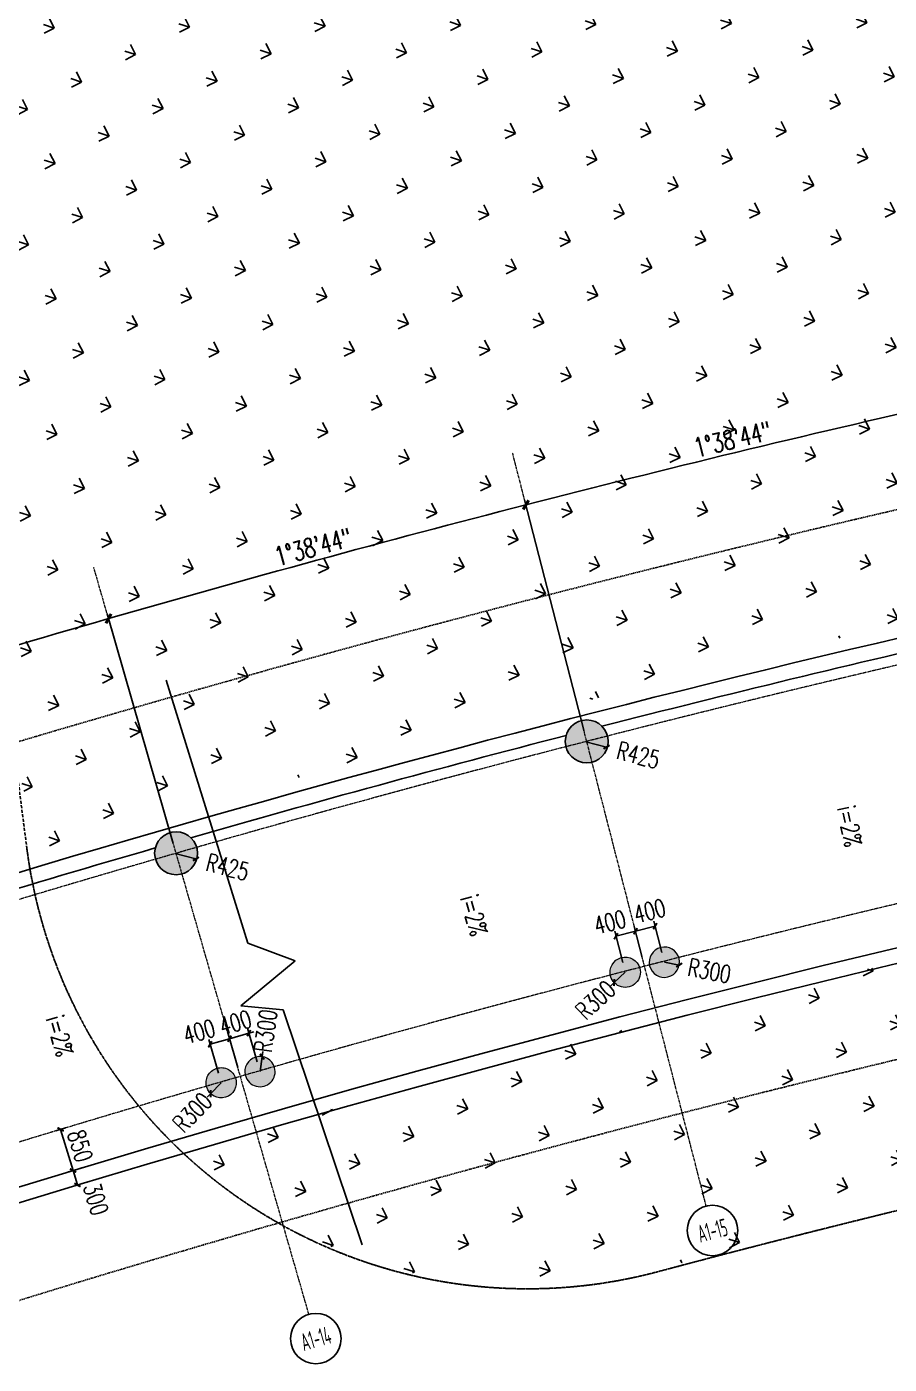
# Model space of a CAD drawing. Header units: millimetres. Extents: x -167 to 12027559, y -6694179 to 6449.
# Drawn here: x 11694520 to 11711607, y -6422168 to -6395673 of the extents above; entities that cross this region are included whole.
import ezdxf
from ezdxf.enums import TextEntityAlignment as Align

# ---------------------------------------------------------------- set-up
doc = ezdxf.new("R2010")
doc.units = ezdxf.units.MM
doc.header["$LTSCALE"] = 10
for name, pattern in [('A1-RG-AXIS$0$CENTER', [50.8, 31.75, -6.35, 6.35, -6.35]), ('A1-RI-F1$0$442 Site - Ground$0$HIDDEN2', [0.1875, 0.125, -0.0625]), ('A1-RI-F1$0$CENTER2', [1.125, 0.75, -0.125, 0.125, -0.125]), ('A1-RI-F1$0$HIDDEN', [0.375, 0.25, -0.125]), ('A1-RI-F1$0$SJX', [9, 6, -3]), ('A1-RI-F1$0$ZXX1000', [18, 15, -1.25, 0.5, -1.25])]:
    doc.linetypes.add(name, pattern=pattern)
for name, color, linetype in [('A1-RG-AXIS$0$A-COLU-HATH', 8, 'Continuous'), ('A1-RG-AXIS$0$A-COLUMN', 7, 'Continuous'), ('A1-RG-AXIS$0$A-SYMB-NAME', 13, 'Continuous'), ('A1-RG-AXIS$0$A2-RG-AXIS-150$0$A-DIMS-100', 1, 'Continuous'), ('A1-RI-F1$0$442 Site - clean$0$mry-green area hatch', 76, 'Continuous'), ('A1-RI-F1$0$442 Site - clean$0$mry-roads', 2, 'Continuous'), ('A1-RI-F1$0$442 Site - Ground$0$mry-overhead', 253, 'A1-RI-F1$0$442 Site - Ground$0$HIDDEN2'), ('A1-RI-F1$0$A-DIMS-1：100', 1, 'Continuous'), ('A1-RI-F1$0$A-STRS-TREA', 50, 'Continuous'), ('A1-RI-F1$0$A-SYMB-NAME', 4, 'Continuous'), ('A1-RI-F1$0$A-SYMB-STRS', 1, 'Continuous'), ('A1-RI-F1$0$G-ACCS', 7, 'Continuous'), ('A1-RI-F1$0$道路中线_中科路', 7, 'Continuous'), ('A1-RI-F1$0$道路中线_内部道路', 3, 'A1-RI-F1$0$CENTER2')]:
    doc.layers.add(name, color=color, linetype=linetype)
doc.layers.add('A1-RG-AXIS$0$A-GRID', color=1, linetype='A1-RG-AXIS$0$CENTER', lineweight=9)
doc.layers.add('A1-RI-F1$0$车行道边线', color=5, linetype='A1-RI-F1$0$SJX', lineweight=40)
doc.styles.add('A1-RG-AXIS$0$A1-RG-AXIS$0$XD2008', font='xd-hzs.shx', dxfattribs={"width": 0.7, "bigfont": 'xd-hztxt.shx'})
doc.styles.add('A1-RG-AXIS$0$A2-RG-AXIS-150$0$XD2008', font='romans.shx', dxfattribs={"width": 0.7})
doc.styles.add('A1-RI-F1$0$XD2008', font='txt.shx', dxfattribs={"width": 0.7, "bigfont": 'xd-hztxt.shx'})
doc.dimstyles.new('A1-RG-AXIS$0$A2-RG-AXIS-150$0$XD100', dxfattribs={"dimscale": 100, "dimtxt": 5.5, "dimasz": 1.5, "dimexe": 1, "dimexo": 2, "dimgap": 0.5, "dimtad": 1, "dimdec": 0, "dimdsep": 46, "dimtxsty": 'A1-RG-AXIS$0$A2-RG-AXIS-150$0$XD2008', "dimblk": 'A1-RG-AXIS$0$A2-RG-AXIS-150$0$_ArchTick', "dimcen": 2.5, "dimclrt": 4, "dimaunit": 1, "dimadec": 3, "dimazin": 0, "dimtfac": 1, "dimtdec": 0, "dimtix": 1, "dimtmove": 0, "dimatfit": 3, "dimfxl": 0, "dimtolj": 1, "dimtzin": 0, "dimarcsym": 0})
doc.dimstyles.new('A1-RI-F1$0$XD100', dxfattribs={"dimscale": 100, "dimtxt": 3.5, "dimasz": 1, "dimexe": 1, "dimexo": 2, "dimgap": 1, "dimtad": 1, "dimdec": 0, "dimdsep": 46, "dimtxsty": 'A1-RI-F1$0$XD2008', "dimblk": 'A1-RI-F1$0$_ArchTick', "dimcen": 2.5, "dimclrd": 1, "dimclre": 1, "dimclrt": 4, "dimaunit": 1, "dimadec": 0, "dimazin": 0, "dimtfac": 1, "dimtdec": 0, "dimtix": 1, "dimtmove": 2, "dimatfit": 3, "dimfxl": 0, "dimtolj": 1, "dimtzin": 0, "dimarcsym": 0})
doc.dimstyles.new('A1-RI-F1$0$XD100$0', dxfattribs={"dimscale": 100, "dimtxt": 3.5, "dimasz": 2, "dimexe": 1, "dimexo": 2, "dimgap": 1, "dimtad": 1, "dimdec": 0, "dimdsep": 46, "dimtxsty": 'A1-RI-F1$0$XD2008', "dimblk1": 'A1-RI-F1$0$_ArchTick', "dimblk2": 'A1-RI-F1$0$_ArchTick', "dimsah": 1, "dimcen": 2.5, "dimclrd": 1, "dimclre": 1, "dimclrt": 4, "dimaunit": 1, "dimadec": 0, "dimazin": 0, "dimtfac": 1, "dimtdec": 0, "dimtix": 1, "dimtmove": 2, "dimatfit": 3, "dimfxl": 0, "dimtolj": 1, "dimtzin": 0, "dimarcsym": 0})
pattern_1 = [(161.94682, (-11520186.1, 6499236.26), (-1069.71302, -543.795965), [225, -1472.05628]), (116.94682, (-11520186.1, 6499236.3), (-1069.71302, -543.79596), [225, -975]), (206.94682, (-11520186.1, 6499236.3), (543.79596, -1069.71302), [225, -975])]

# ---------------------------------------------------------------- blocks, each defined once
blk = doc.blocks.new('A1-RG-AXIS$0$Round Column1 - 600 mm Diameter-1418243-一层平面 校行政中心 FIRST FLOOR PLAN')
at = {"layer": 'A1-RG-AXIS$0$A-COLUMN', "lineweight": 9}
for start, end in [(90, 180), (0, 90), (180, 0)]:
    blk.add_arc((0, 0), 300, start, end, dxfattribs=at)
blk = doc.blocks.new('A1-RG-AXIS$0$A1zhouhao')
at = {"color": 13}
blk.add_circle((11937809, -6402822), 500, dxfattribs=at)
at = {"style": 'A1-RG-AXIS$0$A1-RG-AXIS$0$XD2008', "width": 0.7}
blk.add_attdef('GRID', text='', height=500, dxfattribs=at).set_placement((11937809, -6402822), align=Align.MIDDLE)
blk = doc.blocks.new('A1-RG-AXIS$0$A2-RG-AXIS-150$0$_ArchTick')
at = {"color": 0, "linetype": 'ByBlock', "const_width": 0.4}
blk.add_lwpolyline([(-0.5, -0.5), (0.5, 0.5)], dxfattribs=at)
blk = doc.blocks.new('*D753')
at = {"layer": 'A1-RG-AXIS$0$A2-RG-AXIS-150$0$A-DIMS-100', "color": 0, "lineweight": -2, "ltscale": 3}
for p, q in [((11713764, -6407652), (11712717, -6403031)), ((11705564, -6409635), (11704384, -6405047))]:
    blk.add_line(p, q, dxfattribs=at)
blk.add_arc((11778730, -6694179), 298438, 102.77506, 104.42048, dxfattribs=at)
at = {"layer": 'Defpoints', "color": 0, "ltscale": 3}
for p in [(11709956, -6403774), (11713808, -6407847), (11705613, -6409829), (11778730, -6694179)]:
    blk.add_point(p, dxfattribs=at)
at = {"layer": 'A1-RG-AXIS$0$A2-RG-AXIS-150$0$A-DIMS-100', "color": 0, "lineweight": -2, "ltscale": 3, "xscale": 150, "yscale": 150, "zscale": 150}
for p, rotation in [((11712739, -6403129), 12.77505640625136), ((11704409, -6405144), 194.4204773984078)]:
    blk.add_blockref('A1-RG-AXIS$0$A2-RG-AXIS-150$0$_ArchTick', p, dxfattribs=dict(at, rotation=rotation))
at = {"layer": 'A1-RG-AXIS$0$A2-RG-AXIS-150$0$A-DIMS-100', "color": 4, "ltscale": 3, "insert": (11708502, -6403841), "char_height": 375, "attachment_point": 5, "rotation": 13.5978, "style": 'A1-RG-AXIS$0$A2-RG-AXIS-150$0$XD2008'}
blk.add_mtext('\\A1;1°38\'44"', dxfattribs=at)
blk = doc.blocks.new('*D755')
at = {"layer": 'A1-RG-AXIS$0$A2-RG-AXIS-150$0$A-DIMS-100', "color": 0, "lineweight": -2, "ltscale": 3}
for p, q in [((11705564, -6409635), (11704384, -6405047)), ((11697423, -6411854), (11696112, -6407301))]:
    blk.add_line(p, q, dxfattribs=at)
blk.add_arc((11778732, -6694179), 298438, 104.42076, 106.06618, dxfattribs=at)
at = {"layer": 'Defpoints', "color": 0, "ltscale": 3}
for p in [(11701645, -6405869), (11705613, -6409829), (11697479, -6412046), (11778732, -6694179)]:
    blk.add_point(p, dxfattribs=at)
at = {"layer": 'A1-RG-AXIS$0$A2-RG-AXIS-150$0$A-DIMS-100', "color": 0, "lineweight": -2, "ltscale": 3, "xscale": 150, "yscale": 150, "zscale": 150}
for p, rotation in [((11704409, -6405144), 14.42076127005179), ((11696140, -6407397), 196.0661822622082)]:
    blk.add_blockref('A1-RG-AXIS$0$A2-RG-AXIS-150$0$_ArchTick', p, dxfattribs=dict(at, rotation=rotation))
at = {"layer": 'A1-RG-AXIS$0$A2-RG-AXIS-150$0$A-DIMS-100', "color": 4, "ltscale": 3, "insert": (11700194, -6405977), "char_height": 375, "attachment_point": 5, "rotation": 15.2435, "style": 'A1-RG-AXIS$0$A2-RG-AXIS-150$0$XD2008'}
blk.add_mtext('\\A1;1°38\'44"', dxfattribs=at)
blk = doc.blocks.new('*D757')
at = {"layer": 'A1-RG-AXIS$0$A2-RG-AXIS-150$0$A-DIMS-100', "color": 0, "lineweight": -2, "ltscale": 3}
for p, q in [((11697423, -6411854), (11696112, -6407301)), ((11689350, -6414305), (11687909, -6409792))]:
    blk.add_line(p, q, dxfattribs=at)
blk.add_arc((11778730, -6694179), 298438, 106.06589, 107.71131, dxfattribs=at)
at = {"layer": 'Defpoints', "color": 0, "ltscale": 3}
for p in [(11693399, -6408201), (11697479, -6412046), (11689411, -6414495), (11778730, -6694179)]:
    blk.add_point(p, dxfattribs=at)
at = {"layer": 'A1-RG-AXIS$0$A2-RG-AXIS-150$0$A-DIMS-100', "color": 0, "lineweight": -2, "ltscale": 3, "xscale": 150, "yscale": 150, "zscale": 150}
for p, rotation in [((11696140, -6407397), 16.06589323007349), ((11687939, -6409887), 197.7113142222303)]:
    blk.add_blockref('A1-RG-AXIS$0$A2-RG-AXIS-150$0$_ArchTick', p, dxfattribs=dict(at, rotation=rotation))
at = {"layer": 'A1-RG-AXIS$0$A2-RG-AXIS-150$0$A-DIMS-100', "color": 4, "ltscale": 3, "insert": (11691951, -6408351), "char_height": 375, "attachment_point": 5, "rotation": 16.8886, "style": 'A1-RG-AXIS$0$A2-RG-AXIS-150$0$XD2008'}
blk.add_mtext('\\A1;1°38\'44"', dxfattribs=at)
blk = doc.blocks.new('A1-RI-F1$0$_ArchTick')
at = {"color": 0, "linetype": 'ByBlock', "const_width": 0.4}
blk.add_lwpolyline([(-0.5, -0.5), (0.5, 0.5)], dxfattribs=at)
blk = doc.blocks.new('*D572')
at = {"layer": 'A1-RI-F1$0$A-DIMS-1：100', "color": 1, "linetype": 'ByBlock', "lineweight": -2}
for p, q in [((11699183, -6416074), (11699197, -6415975)), ((11699141, -6416371), (11699183, -6416074))]:
    blk.add_line(p, q, dxfattribs=at)
at = {"layer": 'Defpoints', "color": 0, "linetype": 'ByBlock'}
for p in [(11699183, -6416074), (11699141, -6416371)]:
    blk.add_point(p, dxfattribs=at)
at = {"layer": 'A1-RI-F1$0$A-DIMS-1：100', "color": 1, "linetype": 'ByBlock', "lineweight": -2, "xscale": 100, "yscale": 100, "zscale": 100, "rotation": 261.9727308431663}
blk.add_blockref('A1-RI-F1$0$_ArchTick', (11699183, -6416074), dxfattribs=at)
at = {"layer": 'A1-RI-F1$0$A-DIMS-1：100', "color": 4, "linetype": 'ByBlock', "insert": (11699254, -6415564), "char_height": 350, "attachment_point": 5, "rotation": 81.9727, "style": 'A1-RI-F1$0$XD2008'}
blk.add_mtext('\\A1;R300', dxfattribs=at)
blk = doc.blocks.new('*D573')
at = {"layer": 'A1-RI-F1$0$A-DIMS-1：100', "color": 1, "linetype": 'ByBlock', "lineweight": -2}
blk.add_line((11707151, -6414204), (11707446, -6414260), dxfattribs=at)
at = {"layer": 'Defpoints', "color": 0, "linetype": 'ByBlock'}
for p in [(11707151, -6414204), (11707446, -6414260)]:
    blk.add_point(p, dxfattribs=at)
at = {"layer": 'A1-RI-F1$0$A-DIMS-1：100', "color": 1, "linetype": 'ByBlock', "lineweight": -2, "xscale": 100, "yscale": 100, "zscale": 100, "rotation": 349.2128297233947}
blk.add_blockref('A1-RI-F1$0$_ArchTick', (11707446, -6414260), dxfattribs=at)
at = {"layer": 'A1-RI-F1$0$A-DIMS-1：100', "color": 4, "linetype": 'ByBlock', "insert": (11708046, -6414374), "char_height": 350, "attachment_point": 5, "rotation": 349.2128, "style": 'A1-RI-F1$0$XD2008'}
blk.add_mtext('\\A1;R300', dxfattribs=at)
blk = doc.blocks.new('*D575')
at = {"layer": 'A1-RI-F1$0$A-DIMS-1：100', "color": 1, "linetype": 'ByBlock', "lineweight": -2}
for p, q in [((11698163, -6416808), (11698093, -6416879)), ((11698372, -6416592), (11698163, -6416808))]:
    blk.add_line(p, q, dxfattribs=at)
at = {"layer": 'Defpoints', "color": 0, "linetype": 'ByBlock'}
for p in [(11698163, -6416808), (11698372, -6416592)]:
    blk.add_point(p, dxfattribs=at)
at = {"layer": 'A1-RI-F1$0$A-DIMS-1：100', "color": 1, "linetype": 'ByBlock', "lineweight": -2, "xscale": 100, "yscale": 100, "zscale": 100, "rotation": 45.80009718909114}
blk.add_blockref('A1-RI-F1$0$_ArchTick', (11698163, -6416808), dxfattribs=at)
at = {"layer": 'A1-RI-F1$0$A-DIMS-1：100', "color": 4, "linetype": 'ByBlock', "insert": (11697802, -6417178), "char_height": 350, "attachment_point": 5, "rotation": 45.8001, "style": 'A1-RI-F1$0$XD2008'}
blk.add_mtext('\\A1;R300', dxfattribs=at)
blk = doc.blocks.new('*D576')
at = {"layer": 'A1-RI-F1$0$A-DIMS-1：100', "color": 1, "linetype": 'ByBlock', "lineweight": -2}
for p, q in [((11706377, -6414403), (11706157, -6414607)), ((11706157, -6414607), (11706084, -6414675))]:
    blk.add_line(p, q, dxfattribs=at)
at = {"layer": 'Defpoints', "color": 0, "linetype": 'ByBlock'}
for p in [(11706377, -6414403), (11706157, -6414607)]:
    blk.add_point(p, dxfattribs=at)
at = {"layer": 'A1-RI-F1$0$A-DIMS-1：100', "color": 1, "linetype": 'ByBlock', "lineweight": -2, "xscale": 100, "yscale": 100, "zscale": 100, "rotation": 42.96178656972718}
blk.add_blockref('A1-RI-F1$0$_ArchTick', (11706157, -6414607), dxfattribs=at)
at = {"layer": 'A1-RI-F1$0$A-DIMS-1：100', "color": 4, "linetype": 'ByBlock', "insert": (11705787, -6414952), "char_height": 350, "attachment_point": 5, "rotation": 42.9618, "style": 'A1-RI-F1$0$XD2008'}
blk.add_mtext('\\A1;R300', dxfattribs=at)
blk = doc.blocks.new('*D591')
at = {"layer": 'A1-RI-F1$0$A-DIMS-1：100', "color": 1, "linetype": 'ByBlock', "lineweight": -2}
for p, q in [((11699085, -6416179), (11698893, -6415512)), ((11698537, -6415719), (11698441, -6415747)), ((11698701, -6416290), (11698509, -6415623)), ((11698921, -6415608), (11698537, -6415719)), ((11698921, -6415608), (11699017, -6415581))]:
    blk.add_line(p, q, dxfattribs=at)
at = {"layer": 'Defpoints', "color": 0, "linetype": 'ByBlock'}
for p in [(11698537, -6415719), (11698756, -6416482), (11699141, -6416371)]:
    blk.add_point(p, dxfattribs=at)
at = {"layer": 'A1-RI-F1$0$A-DIMS-1：100', "color": 1, "linetype": 'ByBlock', "lineweight": -2, "xscale": 100, "yscale": 100, "zscale": 100}
for p, rotation in [((11698921, -6415608), 196.0660377462622), ((11698537, -6415719), 16.06603774626219)]:
    blk.add_blockref('A1-RI-F1$0$_ArchTick', p, dxfattribs=dict(at, rotation=rotation))
at = {"layer": 'A1-RI-F1$0$A-DIMS-1：100', "color": 4, "linetype": 'ByBlock', "insert": (11698653, -6415400), "char_height": 350, "attachment_point": 5, "rotation": 16.066, "style": 'A1-RI-F1$0$XD2008'}
blk.add_mtext('\\A1;400', dxfattribs=at)
blk = doc.blocks.new('*D592')
at = {"layer": 'A1-RI-F1$0$A-DIMS-1：100', "color": 1, "linetype": 'ByBlock', "lineweight": -2}
for p, q in [((11698317, -6416400), (11698125, -6415734)), ((11698152, -6415830), (11698537, -6415719)), ((11698701, -6416290), (11698509, -6415623))]:
    blk.add_line(p, q, dxfattribs=at)
at = {"layer": 'Defpoints', "color": 0, "linetype": 'ByBlock'}
for p in [(11698537, -6415719), (11698756, -6416482), (11698372, -6416592)]:
    blk.add_point(p, dxfattribs=at)
at = {"layer": 'A1-RI-F1$0$A-DIMS-1：100', "color": 1, "linetype": 'ByBlock', "lineweight": -2, "xscale": 100, "yscale": 100, "zscale": 100}
for p, rotation in [((11698152, -6415830), 196.0660377461145), ((11698537, -6415719), 16.06603774611453)]:
    blk.add_blockref('A1-RI-F1$0$_ArchTick', p, dxfattribs=dict(at, rotation=rotation))
at = {"layer": 'A1-RI-F1$0$A-DIMS-1：100', "color": 4, "linetype": 'ByBlock', "insert": (11697936, -6415579), "char_height": 350, "attachment_point": 5, "rotation": 16.066, "style": 'A1-RI-F1$0$XD2008'}
blk.add_mtext('\\A1;400', dxfattribs=at)
blk = doc.blocks.new('*D593')
at = {"layer": 'A1-RI-F1$0$A-DIMS-1：100', "color": 1, "linetype": 'ByBlock', "lineweight": -2}
for p, q in [((11707102, -6414010), (11706943, -6413393)), ((11706714, -6414110), (11706556, -6413493)), ((11706968, -6413490), (11706580, -6413590))]:
    blk.add_line(p, q, dxfattribs=at)
at = {"layer": 'Defpoints', "color": 0, "linetype": 'ByBlock'}
for p in [(11706580, -6413590), (11707151, -6414204), (11706764, -6414303)]:
    blk.add_point(p, dxfattribs=at)
at = {"layer": 'A1-RI-F1$0$A-DIMS-1：100', "color": 1, "linetype": 'ByBlock', "lineweight": -2, "xscale": 100, "yscale": 100, "zscale": 100}
for p, rotation in [((11706968, -6413490), 14.42061933408864), ((11706580, -6413590), 194.4206193340887)]:
    blk.add_blockref('A1-RI-F1$0$_ArchTick', p, dxfattribs=dict(at, rotation=rotation))
at = {"layer": 'A1-RI-F1$0$A-DIMS-1：100', "color": 4, "linetype": 'ByBlock', "insert": (11706859, -6413189), "char_height": 350, "attachment_point": 5, "rotation": 14.4206, "style": 'A1-RI-F1$0$XD2008'}
blk.add_mtext('\\A1;400', dxfattribs=at)
blk = doc.blocks.new('*D594')
at = {"layer": 'A1-RI-F1$0$A-DIMS-1：100', "color": 1, "linetype": 'ByBlock', "lineweight": -2}
for p, q in [((11706327, -6414209), (11706168, -6413592)), ((11706193, -6413689), (11706580, -6413590)), ((11706714, -6414110), (11706556, -6413493))]:
    blk.add_line(p, q, dxfattribs=at)
at = {"layer": 'Defpoints', "color": 0, "linetype": 'ByBlock'}
for p in [(11706580, -6413590), (11706377, -6414403), (11706764, -6414303)]:
    blk.add_point(p, dxfattribs=at)
at = {"layer": 'A1-RI-F1$0$A-DIMS-1：100', "color": 1, "linetype": 'ByBlock', "lineweight": -2, "xscale": 100, "yscale": 100, "zscale": 100}
for p, rotation in [((11706193, -6413689), 194.4206193341311), ((11706580, -6413590), 14.4206193341311)]:
    blk.add_blockref('A1-RI-F1$0$_ArchTick', p, dxfattribs=dict(at, rotation=rotation))
at = {"layer": 'A1-RI-F1$0$A-DIMS-1：100', "color": 4, "linetype": 'ByBlock', "insert": (11706072, -6413411), "char_height": 350, "attachment_point": 5, "rotation": 14.4206, "style": 'A1-RI-F1$0$XD2008'}
blk.add_mtext('\\A1;400', dxfattribs=at)
blk = doc.blocks.new('*D506')
at = {"layer": 'A1-RI-F1$0$A-DIMS-1：100', "color": 1, "linetype": 'ByBlock', "lineweight": -2}
blk.add_line((11697460, -6412052), (11697871, -6412157), dxfattribs=at)
at = {"layer": 'Defpoints', "color": 0, "linetype": 'ByBlock'}
for p in [(11697460, -6412052), (11697871, -6412157)]:
    blk.add_point(p, dxfattribs=at)
at = {"layer": 'A1-RI-F1$0$A-DIMS-1：100', "color": 1, "linetype": 'ByBlock', "lineweight": -2, "xscale": 100, "yscale": 100, "zscale": 100, "rotation": 345.6218791797149}
blk.add_blockref('A1-RI-F1$0$_ArchTick', (11697871, -6412157), dxfattribs=at)
at = {"layer": 'A1-RI-F1$0$A-DIMS-1：100', "color": 4, "linetype": 'ByBlock', "insert": (11698500, -6412319), "char_height": 350, "attachment_point": 5, "rotation": 345.6219, "style": 'A1-RI-F1$0$XD2008'}
blk.add_mtext('\\A1;R425', dxfattribs=at)
blk = doc.blocks.new('*D507')
at = {"layer": 'A1-RI-F1$0$A-DIMS-1：100', "color": 1, "linetype": 'ByBlock', "lineweight": -2}
blk.add_line((11705594, -6409835), (11706006, -6409941), dxfattribs=at)
at = {"layer": 'Defpoints', "color": 0, "linetype": 'ByBlock'}
for p in [(11705594, -6409835), (11706006, -6409941)]:
    blk.add_point(p, dxfattribs=at)
at = {"layer": 'A1-RI-F1$0$A-DIMS-1：100', "color": 1, "linetype": 'ByBlock', "lineweight": -2, "xscale": 100, "yscale": 100, "zscale": 100, "rotation": 345.6218791803731}
blk.add_blockref('A1-RI-F1$0$_ArchTick', (11706006, -6409941), dxfattribs=at)
at = {"layer": 'A1-RI-F1$0$A-DIMS-1：100', "color": 4, "linetype": 'ByBlock', "insert": (11706635, -6410102), "char_height": 350, "attachment_point": 5, "rotation": 345.6219, "style": 'A1-RI-F1$0$XD2008'}
blk.add_mtext('\\A1;R425', dxfattribs=at)
blk = doc.blocks.new('A1-RI-F1$0$A1RUODIANJIAN')
at = {"layer": 'A1-RI-F1$0$A-SYMB-NAME', "linetype": 'ByBlock', "style": 'A1-RI-F1$0$XD2008', "width": 0.7}
blk.add_attdef('A1RUODIANJIAN', (11587156, -6438427), '', height=350, dxfattribs=at)
blk = doc.blocks.new('*D474')
at = {"layer": 'A1-RI-F1$0$A-DIMS-1：100', "color": 1, "linetype": 'ByBlock', "lineweight": -2}
for p, q in [((11695097, -6417545), (11695287, -6417487)), ((11695191, -6417516), (11695438, -6418330)), ((11695344, -6418358), (11695533, -6418301))]:
    blk.add_line(p, q, dxfattribs=at)
at = {"layer": 'Defpoints', "color": 0, "linetype": 'ByBlock'}
for p in [(11694906, -6417603), (11695152, -6418416), (11695438, -6418330)]:
    blk.add_point(p, dxfattribs=at)
at = {"layer": 'A1-RI-F1$0$A-DIMS-1：100', "color": 1, "linetype": 'ByBlock', "lineweight": -2, "xscale": 100, "yscale": 100, "zscale": 100}
for p, rotation in [((11695191, -6417516), 106.8613093176871), ((11695438, -6418330), 286.8613093176871)]:
    blk.add_blockref('A1-RI-F1$0$_ArchTick', p, dxfattribs=dict(at, rotation=rotation))
at = {"layer": 'A1-RI-F1$0$A-DIMS-1：100', "color": 4, "linetype": 'ByBlock', "insert": (11695577, -6417843), "char_height": 350, "attachment_point": 5, "rotation": 286.8613, "style": 'A1-RI-F1$0$XD2008'}
blk.add_mtext('\\A1;850', dxfattribs=at)
blk = doc.blocks.new('*D475')
at = {"layer": 'A1-RI-F1$0$A-DIMS-1：100', "color": 1, "linetype": 'ByBlock', "lineweight": -2}
for p, q in [((11695437, -6418330), (11695524, -6418617)), ((11695629, -6418272), (11695533, -6418301)), ((11695715, -6418559), (11695620, -6418588))]:
    blk.add_line(p, q, dxfattribs=at)
at = {"layer": 'Defpoints', "color": 0, "linetype": 'ByBlock'}
for p in [(11695437, -6418330), (11695524, -6418617), (11695524, -6418617)]:
    blk.add_point(p, dxfattribs=at)
at = {"layer": 'A1-RI-F1$0$A-DIMS-1：100', "color": 1, "linetype": 'ByBlock', "lineweight": -2, "xscale": 100, "yscale": 100, "zscale": 100}
for p, rotation in [((11695437, -6418330), 106.8021208054308), ((11695524, -6418617), 286.8021208054308)]:
    blk.add_blockref('A1-RI-F1$0$_ArchTick', p, dxfattribs=dict(at, rotation=rotation))
at = {"layer": 'A1-RI-F1$0$A-DIMS-1：100', "color": 4, "linetype": 'ByBlock', "insert": (11695890, -6418899), "char_height": 350, "attachment_point": 5, "rotation": 286.8021, "style": 'A1-RI-F1$0$XD2008'}
blk.add_mtext('\\A1;300', dxfattribs=at)
blk = doc.blocks.new('A1-RI-F1$0$A$C6B365CFD')
at = {"layer": 'A1-RI-F1$0$442 Site - clean$0$mry-green area hatch'}
h = blk.add_hatch(dxfattribs=at)
h.set_pattern_fill('GRASS', color=256, scale=1200, angle=71.9468, style=0)
h.set_pattern_definition(pattern_1)
edge = h.paths.add_edge_path()
edge.add_arc((186331, 121643), 10000, 16.568, 90)
edge.add_arc((225616, -127974), 262572, 98.60461, 104.36008)
edge.add_arc((163098, 116474), 10257, 104.7066, 195.9766)
edge.add_line((153237, 113650), (156002, 92182))
edge.add_arc((167903, 93714), 12000, 187.3373, 200.1736)
edge.add_arc((240588, -192829), 294618, 97.31623, 106.55533, ccw=False)
edge.add_arc((191095, 98617), 12000, 3.6979, 16.568)
edge.add_line((202597, 102038), (195916, 124494))
h = blk.add_hatch(dxfattribs=at)
h.set_pattern_fill('GRASS', color=256, scale=1200, angle=71.9468, style=0)
h.set_pattern_definition(pattern_1)
edge = h.paths.add_edge_path()
edge.add_arc((193729, 96776), 10000, 279.1971, 336.6627)
edge.add_arc((240588, -192829), 288118, 97.51412, 106.3575)
edge.add_arc((166241, 90963), 10000, 227.1926, 284.684)
edge.add_arc((240640, -192950), 283500, 99.19713, 104.68401, ccw=False)
at = {"layer": 'A1-RI-F1$0$442 Site - clean$0$mry-roads', "linetype": 'A1-RI-F1$0$HIDDEN'}
for centre, radius, start, end in [((166241, 90963), 10000, 187.3373, 188.4754), ((166248, 90911), 10000, 187.3373, 284.9148), ((230980, -152116), 241500, 98.50669, 104.91484)]:
    blk.add_arc(centre, radius, start, end, dxfattribs=at)
at = {"layer": 'A1-RI-F1$0$车行道边线', "linetype": 'A1-RI-F1$0$SJX', "lineweight": -3}
blk.add_line((148691, 148956), (156330, 89634), dxfattribs=at)
for centre, radius, start, end in [((166248, 90911), 10000, 187.3373, 284.9148), ((230980, -152116), 241500, 98.50669, 104.91484)]:
    blk.add_arc(centre, radius, start, end, dxfattribs=at)
at = {"layer": 'A1-RI-F1$0$道路中线_中科路', "color": 6, "linetype": 'A1-RI-F1$0$ZXX1000', "ltscale": 150}
blk.add_arc((230751, -152053), 238000, 94.96529, 108.26246, dxfattribs=at)
at = {"layer": 'A1-RI-F1$0$道路中线_内部道路', "ltscale": 10}
blk.add_arc((240588, -192829), 331118, 95.27413, 136.56334, dxfattribs=at)
blk = doc.blocks.new('A1-RG-AXIS')
at = {"layer": 'A1-RG-AXIS$0$A-COLU-HATH', "linetype": 'ByBlock'}
h = blk.add_hatch(color=256, dxfattribs=at)
edge = h.paths.add_edge_path()
edge.add_arc((11689401.7, -6414498.6), 425, 0, 360)
edge = h.paths.add_edge_path()
edge.add_arc((11705613.5, -6409829.1), 425, 0, 360)
edge = h.paths.add_edge_path()
edge.add_arc((11697478.8, -6412045.9), 425, 0, 360)
edge = h.paths.add_edge_path()
edge.add_arc((11722057, -6406100.7), 425, 0, 360)
edge = h.paths.add_edge_path()
edge.add_arc((11713808.4, -6407846.8), 425, 0, 360)
edge = h.paths.add_edge_path()
edge.add_arc((11738687.4, -6403322.3), 425, 0, 360)
edge = h.paths.add_edge_path()
edge.add_arc((11730352.2, -6404592.1), 425, 0, 360)
edge = h.paths.add_edge_path()
edge.add_arc((11755449.9, -6401503.2), 425, 0, 360)
edge = h.paths.add_edge_path()
edge.add_arc((11747055.6, -6402292.4), 425, 0, 360)
h = blk.add_hatch(color=256, dxfattribs=at)
edge = h.paths.add_edge_path()
edge.add_arc((11707151.4, -6414203.6), 300, 0, 360)
h = blk.add_hatch(color=256, dxfattribs=at)
edge = h.paths.add_edge_path()
edge.add_arc((11706376.5, -6414402.9), 300, -151.15844, 208.84156, ccw=False)
h = blk.add_hatch(color=256, dxfattribs=at)
edge = h.paths.add_edge_path()
edge.add_arc((11698371.9, -6416592.5), 300, -147.86792, 212.13208, ccw=False)
h = blk.add_hatch(color=256, dxfattribs=at)
edge = h.paths.add_edge_path()
edge.add_arc((11699140.7, -6416371), 300, 0, 360)
at = {"layer": 'A1-RG-AXIS$0$A-COLUMN'}
for centre in [(11705613.5, -6409829.1), (11697478.8, -6412045.9)]:
    blk.add_circle(centre, 425, dxfattribs=at)
at = {"layer": 'A1-RG-AXIS$0$A-GRID', "ltscale": 0.05}
for p, q in [((11707980.3, -6419033.7), (11704145.1, -6404118.7)), ((11700109, -6421178.8), (11695847.1, -6406380))]:
    blk.add_line(p, q, dxfattribs=at)
for points in [[(11759163.7, -6401231.5, 0.0588264), (11691481.1, -6413842.7, 0.0588264)], [(11759426.3, -6405824.2, 0.0587072), (11692937.2, -6418207.1, 0.0587072)]]:
    blk.add_lwpolyline(points, format="xyb", dxfattribs=at)
at = {"layer": 'A1-RG-AXIS$0$A-COLUMN'}
for p, rotation in [((11707151.4, -6414203.6), 13.77198386404067), ((11699140.7, -6416371), 15.42808364780618)]:
    blk.add_blockref('A1-RG-AXIS$0$Round Column1 - 600 mm Diameter-1418243-一层平面 校行政中心 FIRST FLOOR PLAN', p, dxfattribs=dict(at, rotation=rotation))
at = {"layer": 'A1-RG-AXIS$0$A-COLUMN', "xscale": -1}
for p, rotation in [((11706376.5, -6414402.9), 15.0695763823839), ((11698371.9, -6416592.5), 16.70399185094864)]:
    blk.add_blockref('A1-RG-AXIS$0$Round Column1 - 600 mm Diameter-1418243-一层平面 校行政中心 FIRST FLOOR PLAN', p, dxfattribs=dict(at, rotation=rotation))
at = {"layer": 'A1-RG-AXIS$0$A-SYMB-NAME', "linetype": 'ByBlock'}
ref = blk.add_blockref('A1-RG-AXIS$0$A1zhouhao', (-1448135.8, -3191399.3), dxfattribs=dict(at, rotation=14.42061933379232))
ref.add_attrib('GRID', 'A1-15', dxfattribs={"layer": '0', "color": 4, "height": 350, "rotation": 14.42062, "style": 'A1-RG-AXIS$0$A1-RG-AXIS$0$XD2008', "width": 0.6}).set_placement((11708104.9, -6419518), align=Align.MIDDLE)
ref = blk.add_blockref('A1-RG-AXIS$0$A1zhouhao', (-1543260.8, -3572640.2), dxfattribs=dict(at, rotation=16.06603773598029))
ref.add_attrib('GRID', 'A1-14', dxfattribs={"layer": '0', "color": 4, "height": 350, "rotation": 16.06604, "style": 'A1-RG-AXIS$0$A1-RG-AXIS$0$XD2008', "width": 0.6}).set_placement((11700247.4, -6421659.2), align=Align.MIDDLE)
at = {"layer": 'A1-RG-AXIS$0$A2-RG-AXIS-150$0$A-DIMS-100', "ltscale": 3}
for base, center, p1, p2, picture, middle in [((11709955.7, -6403773.9), (11778730.4, -6694178.9), (11705613.4, -6409829), (11713808.4, -6407846.7), '*D753', (11708502.2, -6403840.9)), ((11701645.3, -6405868.5), (11778731.8, -6694178.5), (11705613.4, -6409829), (11697478.8, -6412045.7), '*D755', (11700194.4, -6405977.2)), ((11693398.5, -6408200.8), (11778730.4, -6694178.9), (11689411.1, -6414495.1), (11697478.8, -6412045.7), '*D757', (11691951.4, -6408351.1))]:
    dim = blk.add_angular_dim_3p(base=base, center=center, p1=p1, p2=p2, dimstyle='A1-RG-AXIS$0$A2-RG-AXIS-150$0$XD100', override={"dimtxt": 3.75, "dimadec": 4}, dxfattribs=at)
    dim.commit()
    dim.dimension.update_dxf_attribs({"geometry": picture, "text_midpoint": middle})
blk = doc.blocks.new('A1-RI-F1')
at = {"layer": 'A1-RI-F1$0$442 Site - Ground$0$mry-overhead', "ltscale": 20}
blk.add_lwpolyline([(11758094.7, -6402408, 0.0075769), (11749262.8, -6403167.4), (11748849.8, -6399088.2, 0.055784), (11684355.1, -6412994.7), (11685659.4, -6416881.7, 0.0845607), (11599102.7, -6463333.3), (11592164.5, -6454413.7), (11594248, -6452806.9, 0.0000426), (11592636.5, -6450703.6, 0.0170342), (11576445.4, -6463980.2), (11589775.6, -6479462.5, -0.1641406), (11758553.3, -6408891.5, -0.1641406)], format="xyb", dxfattribs=at)
at = {"layer": 'A1-RI-F1$0$A-STRS-TREA'}
for centre, radius, start, end in [((11778716.2, -6694101.9), 294037.4, 94.043837, 108.228331), ((11778731.9, -6694178.6), 288150, 94.045841, 129.400757), ((11778731.9, -6694178.6), 287850, 94.045841, 129.459087), ((11778716.2, -6694101.9), 293737.4, 102.847126, 104.350066), ((11778716.2, -6694101.9), 293737.4, 104.492994, 105.995908), ((11778716.2, -6694101.9), 293737.4, 106.138869, 107.643727)]:
    blk.add_arc(centre, radius, start, end, dxfattribs=at)
at = {"layer": 'A1-RI-F1$0$A-SYMB-STRS'}
for p, q in [((11697280.6, -6408615.9), (11698901.4, -6413827.3)), ((11698901.4, -6413827.3), (11699838.5, -6414176.5)), ((11699838.5, -6414176.5), (11698759.2, -6415068.2)), ((11698759.2, -6415068.2), (11699596.7, -6415147.9)), ((11699596.7, -6415147.9), (11701167.9, -6419803.7))]:
    blk.add_line(p, q, dxfattribs=at)
for points in [[(11710479.6, -6411096.1, 0, 0, 0), (11710841.8, -6412580.2, 80, 0, 0), (11710913, -6412871.6, 0, 0, 0)], [(11703008.6, -6412885.4, 0, 0, 0), (11703475.4, -6414339.9, 80, 0, 0), (11703567.1, -6414625.6, 0, 0, 0)], [(11694801.3, -6415274, 0, 0, 0), (11695268.1, -6416728.5, 80, 0, 0), (11695359.8, -6417014.2, 0, 0, 0)]]:
    blk.add_lwpolyline(points, format="xyseb", dxfattribs=at)
at = {"color": 3, "linetype": 'ByBlock'}
blk.add_blockref('A1-RG-AXIS', (0, 0), dxfattribs=at)
at = {"layer": 'A1-RI-F1$0$A-SYMB-NAME', "linetype": 'ByBlock'}
for p, rotation in [((15675724.2, 6237690.8), 281.6536791872574), ((14758947.2, 6485805), 285.7305912265965), ((14750739.9, 6483416.5), 285.7305912265965)]:
    blk.add_blockref('A1-RI-F1$0$A1RUODIANJIAN', p, dxfattribs=dict(at, rotation=rotation)).add_auto_attribs({'A1RUODIANJIAN': 'i=2%'})
at = {"layer": 'A1-RI-F1$0$G-ACCS', "linetype": 'ByBlock'}
blk.add_blockref('A1-RI-F1$0$A$C6B365CFD', (11538192.7, -6501584.3), dxfattribs=at)
at = {"layer": 'A1-RI-F1$0$A-DIMS-1：100', "linetype": 'ByBlock'}
for center, mpoint, picture, middle in [((11705594.4, -6409835.2), (11706006.1, -6409940.7), '*D507', (11706634.9, -6410101.9)), ((11697459.7, -6412052), (11697871.4, -6412157.5), '*D506', (11698500.3, -6412318.7)), ((11707151.4, -6414203.6), (11707446.1, -6414259.8), '*D573', (11708046.1, -6414374.1)), ((11706376.5, -6414402.9), (11706157, -6414607.3), '*D576', (11705787.3, -6414951.5)), ((11699140.7, -6416371), (11699182.6, -6416074), '*D572', (11699254.5, -6415564.3)), ((11698371.9, -6416592.5), (11698162.7, -6416807.5), '*D575', (11697802.3, -6417178.2))]:
    dim = blk.add_radius_dim(center=center, mpoint=mpoint, dimstyle='A1-RI-F1$0$XD100', override={"dimblk1": 'A1-RI-F1$0$_ArchTick', "dimblk2": 'A1-RI-F1$0$_ArchTick', "dimsah": 1, "dimadec": 2, "dimazin": 2}, dxfattribs=at)
    dim.commit()
    dim.dimension.update_dxf_attribs({"geometry": picture, "text_midpoint": middle, "dimtype": 132})
for base, p1, p2, angle, picture, middle in [((11706580.4, -6413589.5), (11707151.4, -6414203.6), (11706763.9, -6414303.2), 194.42062, '*D593', (11706858.6, -6413189)), ((11706580.4, -6413589.5), (11706376.5, -6414402.9), (11706763.9, -6414303.2), 14.42062, '*D594', (11706072, -6413410.5)), ((11698536.7, -6415719.2), (11698371.9, -6416592.5), (11698756.3, -6416481.8), 16.06604, '*D592', (11697935.8, -6415578.7)), ((11695524, -6418617.3), (11695437.2, -6418330.1), (11695523.9, -6418617.3), 286.80212, '*D475', (11695890.4, -6418899.1))]:
    dim = blk.add_linear_dim(base=base, p1=p1, p2=p2, angle=angle, dimstyle='A1-RI-F1$0$XD100$0', override={"dimasz": 1, "dimadec": 2, "dimazin": 2}, dxfattribs=at)
    dim.commit()
    dim.dimension.update_dxf_attribs({"geometry": picture, "text_midpoint": middle, "dimtype": 129})
for p1, p2, distance, picture, middle in [((11699140.7, -6416371), (11698756.3, -6416481.8), -793.6, '*D591', (11698652.8, -6415399.6)), ((11694905.7, -6417602.8), (11695152.3, -6418416.3), 298.1, '*D474', (11695577.5, -6417843.3))]:
    dim = blk.add_aligned_dim(p1=p1, p2=p2, distance=distance, dimstyle='A1-RI-F1$0$XD100$0', override={"dimasz": 1, "dimadec": 2, "dimazin": 2}, dxfattribs=at)
    dim.commit()
    dim.dimension.update_dxf_attribs({"geometry": picture, "text_midpoint": middle})

msp = doc.modelspace()

# ---------------------------------------------------------------- block references
at = {"color": 0}
msp.add_blockref('A1-RI-F1', (0, 0), dxfattribs=at)

doc.saveas('drawing.dxf')
